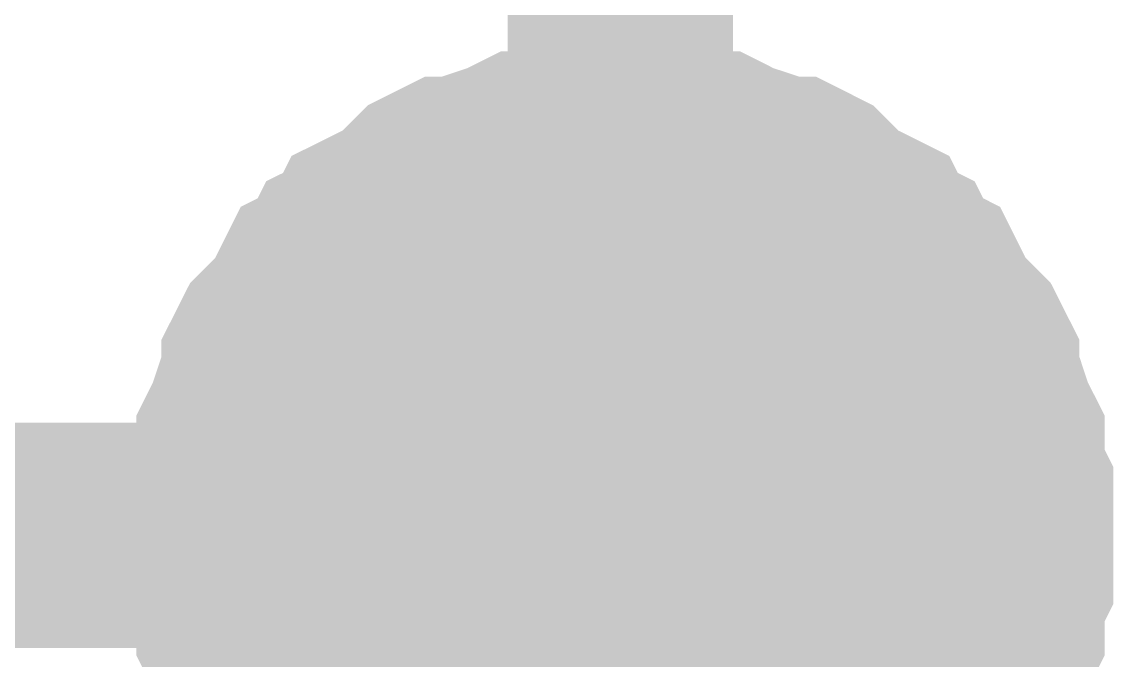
# Model space of a CAD drawing. Header units: inches. Extents: x 0 to 432, y 0 to 280.
# Drawn here: x 67.79 to 69.241, y 162.387 to 163.236 of the extents above; entities that cross this region are included whole.
import ezdxf

# ---------------------------------------------------------------- set-up
doc = ezdxf.new("R2010")
doc.units = ezdxf.units.IN
doc.layers.add('Sheet', color=255, linetype='Continuous')

msp = doc.modelspace()

# ---------------------------------------------------------------- linework, layer by layer
at = {"layer": 'Sheet'}
for points in [[(66.0481, 172.7159, 0.2997, 0.2997, 0), (68.5862, 172.7159, 0.2997, 0.2997, 0), (68.5862, 162.5529, 0.2997, 0.2997, 0)], [(68.0808, 162.5529, 0.2997, 0.2997, 0), (68.0808, 162.5753, 0.2997, 0.2997, 0), (68.0808, 162.609, 0.2997, 0.2997, 0), (68.0921, 162.6315, 0.2997, 0.2997, 0), (68.0921, 162.6539, 0.2997, 0.2997, 0), (68.0921, 162.6764, 0.2997, 0.2997, 0), (68.1033, 162.6988, 0.2997, 0.2997, 0), (68.1145, 162.7325, 0.2997, 0.2997, 0), (68.1257, 162.755, 0.2997, 0.2997, 0), (68.1257, 162.7775, 0.2997, 0.2997, 0), (68.137, 162.7999, 0.2997, 0.2997, 0), (68.1482, 162.8111, 0.2997, 0.2997, 0), (68.1707, 162.8336, 0.2997, 0.2997, 0), (68.1819, 162.8561, 0.2997, 0.2997, 0), (68.1931, 162.8785, 0.2997, 0.2997, 0), (68.2156, 162.8898, 0.2997, 0.2997, 0), (68.2268, 162.9122, 0.2997, 0.2997, 0), (68.2493, 162.9234, 0.2997, 0.2997, 0), (68.2605, 162.9459, 0.2997, 0.2997, 0), (68.283, 162.9571, 0.2997, 0.2997, 0), (68.3054, 162.9684, 0.2997, 0.2997, 0), (68.3279, 162.9908, 0.2997, 0.2997, 0), (68.3391, 163.002, 0.2997, 0.2997, 0), (68.3616, 163.0133, 0.2997, 0.2997, 0), (68.3841, 163.0133, 0.2997, 0.2997, 0), (68.4065, 163.0245, 0.2997, 0.2997, 0), (68.4402, 163.0357, 0.2997, 0.2997, 0), (68.4627, 163.047, 0.2997, 0.2997, 0), (68.4851, 163.047, 0.2997, 0.2997, 0), (68.5076, 163.047, 0.2997, 0.2997, 0), (68.5301, 163.0582, 0.2997, 0.2997, 0), (68.5637, 163.0582, 0.2997, 0.2997, 0), (68.5862, 163.0582, 0.2997, 0.2997, 0)], [(68.0808, 162.5529, 0.2997, 0.2997, 0), (68.0808, 162.5753, 0.2997, 0.2997, 0), (68.0808, 162.609, 0.2997, 0.2997, 0), (68.0921, 162.6315, 0.2997, 0.2997, 0), (68.0921, 162.6539, 0.2997, 0.2997, 0), (68.0921, 162.6764, 0.2997, 0.2997, 0), (68.1033, 162.6988, 0.2997, 0.2997, 0), (68.1145, 162.7325, 0.2997, 0.2997, 0), (68.1257, 162.755, 0.2997, 0.2997, 0), (68.1257, 162.7775, 0.2997, 0.2997, 0), (68.137, 162.7999, 0.2997, 0.2997, 0), (68.1482, 162.8111, 0.2997, 0.2997, 0), (68.1707, 162.8336, 0.2997, 0.2997, 0), (68.1819, 162.8561, 0.2997, 0.2997, 0), (68.1931, 162.8785, 0.2997, 0.2997, 0), (68.2156, 162.8898, 0.2997, 0.2997, 0), (68.2268, 162.9122, 0.2997, 0.2997, 0), (68.2493, 162.9234, 0.2997, 0.2997, 0), (68.2605, 162.9459, 0.2997, 0.2997, 0), (68.283, 162.9571, 0.2997, 0.2997, 0), (68.3054, 162.9684, 0.2997, 0.2997, 0), (68.3279, 162.9908, 0.2997, 0.2997, 0), (68.3391, 163.002, 0.2997, 0.2997, 0), (68.3616, 163.0133, 0.2997, 0.2997, 0), (68.3841, 163.0133, 0.2997, 0.2997, 0), (68.4065, 163.0245, 0.2997, 0.2997, 0), (68.4402, 163.0357, 0.2997, 0.2997, 0), (68.4627, 163.047, 0.2997, 0.2997, 0), (68.4851, 163.047, 0.2997, 0.2997, 0), (68.5076, 163.047, 0.2997, 0.2997, 0), (68.5301, 163.0582, 0.2997, 0.2997, 0), (68.5637, 163.0582, 0.2997, 0.2997, 0), (68.5862, 163.0582, 0.2997, 0.2997, 0)], [(68.0808, 162.5529, 0.2997, 0.2997, 0), (68.0808, 162.5753, 0.2997, 0.2997, 0), (68.0808, 162.609, 0.2997, 0.2997, 0), (68.0921, 162.6315, 0.2997, 0.2997, 0), (68.0921, 162.6539, 0.2997, 0.2997, 0), (68.0921, 162.6764, 0.2997, 0.2997, 0), (68.1033, 162.6988, 0.2997, 0.2997, 0), (68.1145, 162.7325, 0.2997, 0.2997, 0), (68.1257, 162.755, 0.2997, 0.2997, 0), (68.1257, 162.7775, 0.2997, 0.2997, 0), (68.137, 162.7999, 0.2997, 0.2997, 0), (68.1482, 162.8111, 0.2997, 0.2997, 0), (68.1707, 162.8336, 0.2997, 0.2997, 0), (68.1819, 162.8561, 0.2997, 0.2997, 0), (68.1931, 162.8785, 0.2997, 0.2997, 0), (68.2156, 162.8898, 0.2997, 0.2997, 0), (68.2268, 162.9122, 0.2997, 0.2997, 0), (68.2493, 162.9234, 0.2997, 0.2997, 0), (68.2605, 162.9459, 0.2997, 0.2997, 0), (68.283, 162.9571, 0.2997, 0.2997, 0), (68.3054, 162.9684, 0.2997, 0.2997, 0), (68.3279, 162.9908, 0.2997, 0.2997, 0), (68.3391, 163.002, 0.2997, 0.2997, 0), (68.3616, 163.0133, 0.2997, 0.2997, 0), (68.3841, 163.0133, 0.2997, 0.2997, 0), (68.4065, 163.0245, 0.2997, 0.2997, 0), (68.4402, 163.0357, 0.2997, 0.2997, 0), (68.4627, 163.047, 0.2997, 0.2997, 0), (68.4851, 163.047, 0.2997, 0.2997, 0), (68.5076, 163.047, 0.2997, 0.2997, 0), (68.5301, 163.0582, 0.2997, 0.2997, 0), (68.5637, 163.0582, 0.2997, 0.2997, 0), (68.5862, 163.0582, 0.2997, 0.2997, 0)], [(68.0808, 162.5529, 0.2997, 0.2997, 0), (68.0808, 162.5753, 0.2997, 0.2997, 0), (68.0808, 162.609, 0.2997, 0.2997, 0), (68.0921, 162.6315, 0.2997, 0.2997, 0), (68.0921, 162.6539, 0.2997, 0.2997, 0), (68.0921, 162.6764, 0.2997, 0.2997, 0), (68.1033, 162.6988, 0.2997, 0.2997, 0), (68.1145, 162.7325, 0.2997, 0.2997, 0), (68.1257, 162.755, 0.2997, 0.2997, 0), (68.1257, 162.7775, 0.2997, 0.2997, 0), (68.137, 162.7999, 0.2997, 0.2997, 0), (68.1482, 162.8111, 0.2997, 0.2997, 0), (68.1707, 162.8336, 0.2997, 0.2997, 0), (68.1819, 162.8561, 0.2997, 0.2997, 0), (68.1931, 162.8785, 0.2997, 0.2997, 0), (68.2156, 162.8898, 0.2997, 0.2997, 0), (68.2268, 162.9122, 0.2997, 0.2997, 0), (68.2493, 162.9234, 0.2997, 0.2997, 0), (68.2605, 162.9459, 0.2997, 0.2997, 0), (68.283, 162.9571, 0.2997, 0.2997, 0), (68.3054, 162.9684, 0.2997, 0.2997, 0), (68.3279, 162.9908, 0.2997, 0.2997, 0), (68.3391, 163.002, 0.2997, 0.2997, 0), (68.3616, 163.0133, 0.2997, 0.2997, 0), (68.3841, 163.0133, 0.2997, 0.2997, 0), (68.4065, 163.0245, 0.2997, 0.2997, 0), (68.4402, 163.0357, 0.2997, 0.2997, 0), (68.4627, 163.047, 0.2997, 0.2997, 0), (68.4851, 163.047, 0.2997, 0.2997, 0), (68.5076, 163.047, 0.2997, 0.2997, 0), (68.5301, 163.0582, 0.2997, 0.2997, 0), (68.5637, 163.0582, 0.2997, 0.2997, 0), (68.5862, 163.0582, 0.2997, 0.2997, 0)], [(68.5862, 163.0582, 0.2997, 0.2997, 0), (68.5862, 163.0582, 0.2997, 0.2997, 0)], [(68.5862, 163.0582, 0.2997, 0.2997, 0), (68.6087, 163.0582, 0.2997, 0.2997, 0), (68.6424, 163.0582, 0.2997, 0.2997, 0), (68.6648, 163.047, 0.2997, 0.2997, 0), (68.6873, 163.047, 0.2997, 0.2997, 0), (68.7097, 163.047, 0.2997, 0.2997, 0), (68.7322, 163.0357, 0.2997, 0.2997, 0), (68.7659, 163.0245, 0.2997, 0.2997, 0), (68.7884, 163.0133, 0.2997, 0.2997, 0), (68.8108, 163.0133, 0.2997, 0.2997, 0), (68.8333, 163.002, 0.2997, 0.2997, 0), (68.8445, 162.9908, 0.2997, 0.2997, 0), (68.867, 162.9684, 0.2997, 0.2997, 0), (68.8894, 162.9571, 0.2997, 0.2997, 0), (68.9119, 162.9459, 0.2997, 0.2997, 0), (68.9231, 162.9234, 0.2997, 0.2997, 0), (68.9456, 162.9122, 0.2997, 0.2997, 0), (68.9568, 162.8898, 0.2997, 0.2997, 0), (68.9793, 162.8785, 0.2997, 0.2997, 0), (68.9905, 162.8561, 0.2997, 0.2997, 0), (69.0017, 162.8336, 0.2997, 0.2997, 0), (69.0242, 162.8111, 0.2997, 0.2997, 0), (69.0354, 162.7999, 0.2997, 0.2997, 0), (69.0467, 162.7775, 0.2997, 0.2997, 0), (69.0467, 162.755, 0.2997, 0.2997, 0), (69.0579, 162.7325, 0.2997, 0.2997, 0), (69.0691, 162.6988, 0.2997, 0.2997, 0), (69.0804, 162.6764, 0.2997, 0.2997, 0), (69.0804, 162.6539, 0.2997, 0.2997, 0), (69.0804, 162.6315, 0.2997, 0.2997, 0), (69.0916, 162.609, 0.2997, 0.2997, 0), (69.0916, 162.5753, 0.2997, 0.2997, 0), (69.0916, 162.5529, 0.2997, 0.2997, 0)], [(68.5862, 163.0582, 0.2997, 0.2997, 0), (68.5862, 163.0582, 0.2997, 0.2997, 0)], [(68.5862, 163.0582, 0.2997, 0.2997, 0), (68.6087, 163.0582, 0.2997, 0.2997, 0), (68.6424, 163.0582, 0.2997, 0.2997, 0), (68.6648, 163.047, 0.2997, 0.2997, 0), (68.6873, 163.047, 0.2997, 0.2997, 0), (68.7097, 163.047, 0.2997, 0.2997, 0), (68.7322, 163.0357, 0.2997, 0.2997, 0), (68.7659, 163.0245, 0.2997, 0.2997, 0), (68.7884, 163.0133, 0.2997, 0.2997, 0), (68.8108, 163.0133, 0.2997, 0.2997, 0), (68.8333, 163.002, 0.2997, 0.2997, 0), (68.8445, 162.9908, 0.2997, 0.2997, 0), (68.867, 162.9684, 0.2997, 0.2997, 0), (68.8894, 162.9571, 0.2997, 0.2997, 0), (68.9119, 162.9459, 0.2997, 0.2997, 0), (68.9231, 162.9234, 0.2997, 0.2997, 0), (68.9456, 162.9122, 0.2997, 0.2997, 0), (68.9568, 162.8898, 0.2997, 0.2997, 0), (68.9793, 162.8785, 0.2997, 0.2997, 0), (68.9905, 162.8561, 0.2997, 0.2997, 0), (69.0017, 162.8336, 0.2997, 0.2997, 0), (69.0242, 162.8111, 0.2997, 0.2997, 0), (69.0354, 162.7999, 0.2997, 0.2997, 0), (69.0467, 162.7775, 0.2997, 0.2997, 0), (69.0467, 162.755, 0.2997, 0.2997, 0), (69.0579, 162.7325, 0.2997, 0.2997, 0), (69.0691, 162.6988, 0.2997, 0.2997, 0), (69.0804, 162.6764, 0.2997, 0.2997, 0), (69.0804, 162.6539, 0.2997, 0.2997, 0), (69.0804, 162.6315, 0.2997, 0.2997, 0), (69.0916, 162.609, 0.2997, 0.2997, 0), (69.0916, 162.5753, 0.2997, 0.2997, 0), (69.0916, 162.5529, 0.2997, 0.2997, 0)], [(68.5862, 163.0582, 0.2997, 0.2997, 0), (68.5862, 163.0582, 0.2997, 0.2997, 0)], [(68.5862, 163.0582, 0.2997, 0.2997, 0), (68.6087, 163.0582, 0.2997, 0.2997, 0), (68.6424, 163.0582, 0.2997, 0.2997, 0), (68.6648, 163.047, 0.2997, 0.2997, 0), (68.6873, 163.047, 0.2997, 0.2997, 0), (68.7097, 163.047, 0.2997, 0.2997, 0), (68.7322, 163.0357, 0.2997, 0.2997, 0), (68.7659, 163.0245, 0.2997, 0.2997, 0), (68.7884, 163.0133, 0.2997, 0.2997, 0), (68.8108, 163.0133, 0.2997, 0.2997, 0), (68.8333, 163.002, 0.2997, 0.2997, 0), (68.8445, 162.9908, 0.2997, 0.2997, 0), (68.867, 162.9684, 0.2997, 0.2997, 0), (68.8894, 162.9571, 0.2997, 0.2997, 0), (68.9119, 162.9459, 0.2997, 0.2997, 0), (68.9231, 162.9234, 0.2997, 0.2997, 0), (68.9456, 162.9122, 0.2997, 0.2997, 0), (68.9568, 162.8898, 0.2997, 0.2997, 0), (68.9793, 162.8785, 0.2997, 0.2997, 0), (68.9905, 162.8561, 0.2997, 0.2997, 0), (69.0017, 162.8336, 0.2997, 0.2997, 0), (69.0242, 162.8111, 0.2997, 0.2997, 0), (69.0354, 162.7999, 0.2997, 0.2997, 0), (69.0467, 162.7775, 0.2997, 0.2997, 0), (69.0467, 162.755, 0.2997, 0.2997, 0), (69.0579, 162.7325, 0.2997, 0.2997, 0), (69.0691, 162.6988, 0.2997, 0.2997, 0), (69.0804, 162.6764, 0.2997, 0.2997, 0), (69.0804, 162.6539, 0.2997, 0.2997, 0), (69.0804, 162.6315, 0.2997, 0.2997, 0), (69.0916, 162.609, 0.2997, 0.2997, 0), (69.0916, 162.5753, 0.2997, 0.2997, 0), (69.0916, 162.5529, 0.2997, 0.2997, 0)], [(68.5862, 163.0582, 0.2997, 0.2997, 0), (68.5862, 163.0582, 0.2997, 0.2997, 0)], [(68.5862, 163.0582, 0.2997, 0.2997, 0), (68.6087, 163.0582, 0.2997, 0.2997, 0), (68.6424, 163.0582, 0.2997, 0.2997, 0), (68.6648, 163.047, 0.2997, 0.2997, 0), (68.6873, 163.047, 0.2997, 0.2997, 0), (68.7097, 163.047, 0.2997, 0.2997, 0), (68.7322, 163.0357, 0.2997, 0.2997, 0), (68.7659, 163.0245, 0.2997, 0.2997, 0), (68.7884, 163.0133, 0.2997, 0.2997, 0), (68.8108, 163.0133, 0.2997, 0.2997, 0), (68.8333, 163.002, 0.2997, 0.2997, 0), (68.8445, 162.9908, 0.2997, 0.2997, 0), (68.867, 162.9684, 0.2997, 0.2997, 0), (68.8894, 162.9571, 0.2997, 0.2997, 0), (68.9119, 162.9459, 0.2997, 0.2997, 0), (68.9231, 162.9234, 0.2997, 0.2997, 0), (68.9456, 162.9122, 0.2997, 0.2997, 0), (68.9568, 162.8898, 0.2997, 0.2997, 0), (68.9793, 162.8785, 0.2997, 0.2997, 0), (68.9905, 162.8561, 0.2997, 0.2997, 0), (69.0017, 162.8336, 0.2997, 0.2997, 0), (69.0242, 162.8111, 0.2997, 0.2997, 0), (69.0354, 162.7999, 0.2997, 0.2997, 0), (69.0467, 162.7775, 0.2997, 0.2997, 0), (69.0467, 162.755, 0.2997, 0.2997, 0), (69.0579, 162.7325, 0.2997, 0.2997, 0), (69.0691, 162.6988, 0.2997, 0.2997, 0), (69.0804, 162.6764, 0.2997, 0.2997, 0), (69.0804, 162.6539, 0.2997, 0.2997, 0), (69.0804, 162.6315, 0.2997, 0.2997, 0), (69.0916, 162.609, 0.2997, 0.2997, 0), (69.0916, 162.5753, 0.2997, 0.2997, 0), (69.0916, 162.5529, 0.2997, 0.2997, 0)], [(68.0808, 162.5529, 0.0991, 0.0991, 0), (68.0808, 162.5753, 0.0991, 0.0991, 0), (68.0808, 162.609, 0.0991, 0.0991, 0), (68.0921, 162.6315, 0.0991, 0.0991, 0), (68.0921, 162.6539, 0.0991, 0.0991, 0), (68.0921, 162.6764, 0.0991, 0.0991, 0), (68.1033, 162.6988, 0.0991, 0.0991, 0), (68.1145, 162.7325, 0.0991, 0.0991, 0), (68.1257, 162.755, 0.0991, 0.0991, 0), (68.1257, 162.7775, 0.0991, 0.0991, 0), (68.137, 162.7999, 0.0991, 0.0991, 0), (68.1482, 162.8111, 0.0991, 0.0991, 0), (68.1707, 162.8336, 0.0991, 0.0991, 0), (68.1819, 162.8561, 0.0991, 0.0991, 0), (68.1931, 162.8785, 0.0991, 0.0991, 0), (68.2156, 162.8898, 0.0991, 0.0991, 0), (68.2268, 162.9122, 0.0991, 0.0991, 0), (68.2493, 162.9234, 0.0991, 0.0991, 0), (68.2605, 162.9459, 0.0991, 0.0991, 0), (68.283, 162.9571, 0.0991, 0.0991, 0), (68.3054, 162.9684, 0.0991, 0.0991, 0), (68.3279, 162.9908, 0.0991, 0.0991, 0), (68.3391, 163.002, 0.0991, 0.0991, 0), (68.3616, 163.0133, 0.0991, 0.0991, 0), (68.3841, 163.0133, 0.0991, 0.0991, 0), (68.4065, 163.0245, 0.0991, 0.0991, 0), (68.4402, 163.0357, 0.0991, 0.0991, 0), (68.4627, 163.047, 0.0991, 0.0991, 0), (68.4851, 163.047, 0.0991, 0.0991, 0), (68.5076, 163.047, 0.0991, 0.0991, 0), (68.5301, 163.0582, 0.0991, 0.0991, 0), (68.5637, 163.0582, 0.0991, 0.0991, 0), (68.5862, 163.0582, 0.0991, 0.0991, 0)], [(68.0808, 162.5529, 0.0991, 0.0991, 0), (68.0808, 162.5753, 0.0991, 0.0991, 0), (68.0808, 162.609, 0.0991, 0.0991, 0), (68.0921, 162.6315, 0.0991, 0.0991, 0), (68.0921, 162.6539, 0.0991, 0.0991, 0), (68.0921, 162.6764, 0.0991, 0.0991, 0), (68.1033, 162.6988, 0.0991, 0.0991, 0), (68.1145, 162.7325, 0.0991, 0.0991, 0), (68.1257, 162.755, 0.0991, 0.0991, 0), (68.1257, 162.7775, 0.0991, 0.0991, 0), (68.137, 162.7999, 0.0991, 0.0991, 0), (68.1482, 162.8111, 0.0991, 0.0991, 0), (68.1707, 162.8336, 0.0991, 0.0991, 0), (68.1819, 162.8561, 0.0991, 0.0991, 0), (68.1931, 162.8785, 0.0991, 0.0991, 0), (68.2156, 162.8898, 0.0991, 0.0991, 0), (68.2268, 162.9122, 0.0991, 0.0991, 0), (68.2493, 162.9234, 0.0991, 0.0991, 0), (68.2605, 162.9459, 0.0991, 0.0991, 0), (68.283, 162.9571, 0.0991, 0.0991, 0), (68.3054, 162.9684, 0.0991, 0.0991, 0), (68.3279, 162.9908, 0.0991, 0.0991, 0), (68.3391, 163.002, 0.0991, 0.0991, 0), (68.3616, 163.0133, 0.0991, 0.0991, 0), (68.3841, 163.0133, 0.0991, 0.0991, 0), (68.4065, 163.0245, 0.0991, 0.0991, 0), (68.4402, 163.0357, 0.0991, 0.0991, 0), (68.4627, 163.047, 0.0991, 0.0991, 0), (68.4851, 163.047, 0.0991, 0.0991, 0), (68.5076, 163.047, 0.0991, 0.0991, 0), (68.5301, 163.0582, 0.0991, 0.0991, 0), (68.5637, 163.0582, 0.0991, 0.0991, 0), (68.5862, 163.0582, 0.0991, 0.0991, 0)], [(68.0808, 162.5529, 0.0991, 0.0991, 0), (68.0808, 162.5753, 0.0991, 0.0991, 0), (68.0808, 162.609, 0.0991, 0.0991, 0), (68.0921, 162.6315, 0.0991, 0.0991, 0), (68.0921, 162.6539, 0.0991, 0.0991, 0), (68.0921, 162.6764, 0.0991, 0.0991, 0), (68.1033, 162.6988, 0.0991, 0.0991, 0), (68.1145, 162.7325, 0.0991, 0.0991, 0), (68.1257, 162.755, 0.0991, 0.0991, 0), (68.1257, 162.7775, 0.0991, 0.0991, 0), (68.137, 162.7999, 0.0991, 0.0991, 0), (68.1482, 162.8111, 0.0991, 0.0991, 0), (68.1707, 162.8336, 0.0991, 0.0991, 0), (68.1819, 162.8561, 0.0991, 0.0991, 0), (68.1931, 162.8785, 0.0991, 0.0991, 0), (68.2156, 162.8898, 0.0991, 0.0991, 0), (68.2268, 162.9122, 0.0991, 0.0991, 0), (68.2493, 162.9234, 0.0991, 0.0991, 0), (68.2605, 162.9459, 0.0991, 0.0991, 0), (68.283, 162.9571, 0.0991, 0.0991, 0), (68.3054, 162.9684, 0.0991, 0.0991, 0), (68.3279, 162.9908, 0.0991, 0.0991, 0), (68.3391, 163.002, 0.0991, 0.0991, 0), (68.3616, 163.0133, 0.0991, 0.0991, 0), (68.3841, 163.0133, 0.0991, 0.0991, 0), (68.4065, 163.0245, 0.0991, 0.0991, 0), (68.4402, 163.0357, 0.0991, 0.0991, 0), (68.4627, 163.047, 0.0991, 0.0991, 0), (68.4851, 163.047, 0.0991, 0.0991, 0), (68.5076, 163.047, 0.0991, 0.0991, 0), (68.5301, 163.0582, 0.0991, 0.0991, 0), (68.5637, 163.0582, 0.0991, 0.0991, 0), (68.5862, 163.0582, 0.0991, 0.0991, 0)], [(68.0808, 162.5529, 0.0991, 0.0991, 0), (68.0808, 162.5753, 0.0991, 0.0991, 0), (68.0808, 162.609, 0.0991, 0.0991, 0), (68.0921, 162.6315, 0.0991, 0.0991, 0), (68.0921, 162.6539, 0.0991, 0.0991, 0), (68.0921, 162.6764, 0.0991, 0.0991, 0), (68.1033, 162.6988, 0.0991, 0.0991, 0), (68.1145, 162.7325, 0.0991, 0.0991, 0), (68.1257, 162.755, 0.0991, 0.0991, 0), (68.1257, 162.7775, 0.0991, 0.0991, 0), (68.137, 162.7999, 0.0991, 0.0991, 0), (68.1482, 162.8111, 0.0991, 0.0991, 0), (68.1707, 162.8336, 0.0991, 0.0991, 0), (68.1819, 162.8561, 0.0991, 0.0991, 0), (68.1931, 162.8785, 0.0991, 0.0991, 0), (68.2156, 162.8898, 0.0991, 0.0991, 0), (68.2268, 162.9122, 0.0991, 0.0991, 0), (68.2493, 162.9234, 0.0991, 0.0991, 0), (68.2605, 162.9459, 0.0991, 0.0991, 0), (68.283, 162.9571, 0.0991, 0.0991, 0), (68.3054, 162.9684, 0.0991, 0.0991, 0), (68.3279, 162.9908, 0.0991, 0.0991, 0), (68.3391, 163.002, 0.0991, 0.0991, 0), (68.3616, 163.0133, 0.0991, 0.0991, 0), (68.3841, 163.0133, 0.0991, 0.0991, 0), (68.4065, 163.0245, 0.0991, 0.0991, 0), (68.4402, 163.0357, 0.0991, 0.0991, 0), (68.4627, 163.047, 0.0991, 0.0991, 0), (68.4851, 163.047, 0.0991, 0.0991, 0), (68.5076, 163.047, 0.0991, 0.0991, 0), (68.5301, 163.0582, 0.0991, 0.0991, 0), (68.5637, 163.0582, 0.0991, 0.0991, 0), (68.5862, 163.0582, 0.0991, 0.0991, 0)], [(68.5862, 163.0582, 0.0991, 0.0991, 0), (68.5862, 163.0582, 0.0991, 0.0991, 0)], [(68.5862, 163.0582, 0.0991, 0.0991, 0), (68.6087, 163.0582, 0.0991, 0.0991, 0), (68.6424, 163.0582, 0.0991, 0.0991, 0), (68.6648, 163.047, 0.0991, 0.0991, 0), (68.6873, 163.047, 0.0991, 0.0991, 0), (68.7097, 163.047, 0.0991, 0.0991, 0), (68.7322, 163.0357, 0.0991, 0.0991, 0), (68.7659, 163.0245, 0.0991, 0.0991, 0), (68.7884, 163.0133, 0.0991, 0.0991, 0), (68.8108, 163.0133, 0.0991, 0.0991, 0), (68.8333, 163.002, 0.0991, 0.0991, 0), (68.8445, 162.9908, 0.0991, 0.0991, 0), (68.867, 162.9684, 0.0991, 0.0991, 0), (68.8894, 162.9571, 0.0991, 0.0991, 0), (68.9119, 162.9459, 0.0991, 0.0991, 0), (68.9231, 162.9234, 0.0991, 0.0991, 0), (68.9456, 162.9122, 0.0991, 0.0991, 0), (68.9568, 162.8898, 0.0991, 0.0991, 0), (68.9793, 162.8785, 0.0991, 0.0991, 0), (68.9905, 162.8561, 0.0991, 0.0991, 0), (69.0017, 162.8336, 0.0991, 0.0991, 0), (69.0242, 162.8111, 0.0991, 0.0991, 0), (69.0354, 162.7999, 0.0991, 0.0991, 0), (69.0467, 162.7775, 0.0991, 0.0991, 0), (69.0467, 162.755, 0.0991, 0.0991, 0), (69.0579, 162.7325, 0.0991, 0.0991, 0), (69.0691, 162.6988, 0.0991, 0.0991, 0), (69.0804, 162.6764, 0.0991, 0.0991, 0), (69.0804, 162.6539, 0.0991, 0.0991, 0), (69.0804, 162.6315, 0.0991, 0.0991, 0), (69.0916, 162.609, 0.0991, 0.0991, 0), (69.0916, 162.5753, 0.0991, 0.0991, 0), (69.0916, 162.5529, 0.0991, 0.0991, 0)], [(68.5862, 163.0582, 0.0991, 0.0991, 0), (68.5862, 163.0582, 0.0991, 0.0991, 0)], [(68.5862, 163.0582, 0.0991, 0.0991, 0), (68.6087, 163.0582, 0.0991, 0.0991, 0), (68.6424, 163.0582, 0.0991, 0.0991, 0), (68.6648, 163.047, 0.0991, 0.0991, 0), (68.6873, 163.047, 0.0991, 0.0991, 0), (68.7097, 163.047, 0.0991, 0.0991, 0), (68.7322, 163.0357, 0.0991, 0.0991, 0), (68.7659, 163.0245, 0.0991, 0.0991, 0), (68.7884, 163.0133, 0.0991, 0.0991, 0), (68.8108, 163.0133, 0.0991, 0.0991, 0), (68.8333, 163.002, 0.0991, 0.0991, 0), (68.8445, 162.9908, 0.0991, 0.0991, 0), (68.867, 162.9684, 0.0991, 0.0991, 0), (68.8894, 162.9571, 0.0991, 0.0991, 0), (68.9119, 162.9459, 0.0991, 0.0991, 0), (68.9231, 162.9234, 0.0991, 0.0991, 0), (68.9456, 162.9122, 0.0991, 0.0991, 0), (68.9568, 162.8898, 0.0991, 0.0991, 0), (68.9793, 162.8785, 0.0991, 0.0991, 0), (68.9905, 162.8561, 0.0991, 0.0991, 0), (69.0017, 162.8336, 0.0991, 0.0991, 0), (69.0242, 162.8111, 0.0991, 0.0991, 0), (69.0354, 162.7999, 0.0991, 0.0991, 0), (69.0467, 162.7775, 0.0991, 0.0991, 0), (69.0467, 162.755, 0.0991, 0.0991, 0), (69.0579, 162.7325, 0.0991, 0.0991, 0), (69.0691, 162.6988, 0.0991, 0.0991, 0), (69.0804, 162.6764, 0.0991, 0.0991, 0), (69.0804, 162.6539, 0.0991, 0.0991, 0), (69.0804, 162.6315, 0.0991, 0.0991, 0), (69.0916, 162.609, 0.0991, 0.0991, 0), (69.0916, 162.5753, 0.0991, 0.0991, 0), (69.0916, 162.5529, 0.0991, 0.0991, 0)], [(68.5862, 163.0582, 0.0991, 0.0991, 0), (68.5862, 163.0582, 0.0991, 0.0991, 0)], [(68.5862, 163.0582, 0.0991, 0.0991, 0), (68.6087, 163.0582, 0.0991, 0.0991, 0), (68.6424, 163.0582, 0.0991, 0.0991, 0), (68.6648, 163.047, 0.0991, 0.0991, 0), (68.6873, 163.047, 0.0991, 0.0991, 0), (68.7097, 163.047, 0.0991, 0.0991, 0), (68.7322, 163.0357, 0.0991, 0.0991, 0), (68.7659, 163.0245, 0.0991, 0.0991, 0), (68.7884, 163.0133, 0.0991, 0.0991, 0), (68.8108, 163.0133, 0.0991, 0.0991, 0), (68.8333, 163.002, 0.0991, 0.0991, 0), (68.8445, 162.9908, 0.0991, 0.0991, 0), (68.867, 162.9684, 0.0991, 0.0991, 0), (68.8894, 162.9571, 0.0991, 0.0991, 0), (68.9119, 162.9459, 0.0991, 0.0991, 0), (68.9231, 162.9234, 0.0991, 0.0991, 0), (68.9456, 162.9122, 0.0991, 0.0991, 0), (68.9568, 162.8898, 0.0991, 0.0991, 0), (68.9793, 162.8785, 0.0991, 0.0991, 0), (68.9905, 162.8561, 0.0991, 0.0991, 0), (69.0017, 162.8336, 0.0991, 0.0991, 0), (69.0242, 162.8111, 0.0991, 0.0991, 0), (69.0354, 162.7999, 0.0991, 0.0991, 0), (69.0467, 162.7775, 0.0991, 0.0991, 0), (69.0467, 162.755, 0.0991, 0.0991, 0), (69.0579, 162.7325, 0.0991, 0.0991, 0), (69.0691, 162.6988, 0.0991, 0.0991, 0), (69.0804, 162.6764, 0.0991, 0.0991, 0), (69.0804, 162.6539, 0.0991, 0.0991, 0), (69.0804, 162.6315, 0.0991, 0.0991, 0), (69.0916, 162.609, 0.0991, 0.0991, 0), (69.0916, 162.5753, 0.0991, 0.0991, 0), (69.0916, 162.5529, 0.0991, 0.0991, 0)], [(68.5862, 163.0582, 0.0991, 0.0991, 0), (68.5862, 163.0582, 0.0991, 0.0991, 0)], [(68.5862, 163.0582, 0.0991, 0.0991, 0), (68.6087, 163.0582, 0.0991, 0.0991, 0), (68.6424, 163.0582, 0.0991, 0.0991, 0), (68.6648, 163.047, 0.0991, 0.0991, 0), (68.6873, 163.047, 0.0991, 0.0991, 0), (68.7097, 163.047, 0.0991, 0.0991, 0), (68.7322, 163.0357, 0.0991, 0.0991, 0), (68.7659, 163.0245, 0.0991, 0.0991, 0), (68.7884, 163.0133, 0.0991, 0.0991, 0), (68.8108, 163.0133, 0.0991, 0.0991, 0), (68.8333, 163.002, 0.0991, 0.0991, 0), (68.8445, 162.9908, 0.0991, 0.0991, 0), (68.867, 162.9684, 0.0991, 0.0991, 0), (68.8894, 162.9571, 0.0991, 0.0991, 0), (68.9119, 162.9459, 0.0991, 0.0991, 0), (68.9231, 162.9234, 0.0991, 0.0991, 0), (68.9456, 162.9122, 0.0991, 0.0991, 0), (68.9568, 162.8898, 0.0991, 0.0991, 0), (68.9793, 162.8785, 0.0991, 0.0991, 0), (68.9905, 162.8561, 0.0991, 0.0991, 0), (69.0017, 162.8336, 0.0991, 0.0991, 0), (69.0242, 162.8111, 0.0991, 0.0991, 0), (69.0354, 162.7999, 0.0991, 0.0991, 0), (69.0467, 162.7775, 0.0991, 0.0991, 0), (69.0467, 162.755, 0.0991, 0.0991, 0), (69.0579, 162.7325, 0.0991, 0.0991, 0), (69.0691, 162.6988, 0.0991, 0.0991, 0), (69.0804, 162.6764, 0.0991, 0.0991, 0), (69.0804, 162.6539, 0.0991, 0.0991, 0), (69.0804, 162.6315, 0.0991, 0.0991, 0), (69.0916, 162.609, 0.0991, 0.0991, 0), (69.0916, 162.5753, 0.0991, 0.0991, 0), (69.0916, 162.5529, 0.0991, 0.0991, 0)], [(63.5099, 162.5529, 0.2997, 0.2997, 0), (68.5862, 162.5529, 0.2997, 0.2997, 0), (68.5862, 157.4769, 0.2997, 0.2997, 0)], [(68.1931, 162.2272, 0.2997, 0.2997, 0), (68.1819, 162.2496, 0.2997, 0.2997, 0), (68.1707, 162.2721, 0.2997, 0.2997, 0), (68.1482, 162.2946, 0.2997, 0.2997, 0), (68.137, 162.3058, 0.2997, 0.2997, 0), (68.1257, 162.3283, 0.2997, 0.2997, 0), (68.1257, 162.3507, 0.2997, 0.2997, 0), (68.1145, 162.3732, 0.2997, 0.2997, 0), (68.1033, 162.4069, 0.2997, 0.2997, 0), (68.0921, 162.4293, 0.2997, 0.2997, 0), (68.0921, 162.4518, 0.2997, 0.2997, 0), (68.0921, 162.4742, 0.2997, 0.2997, 0), (68.0808, 162.4967, 0.2997, 0.2997, 0), (68.0808, 162.5304, 0.2997, 0.2997, 0), (68.0808, 162.5529, 0.2997, 0.2997, 0)], [(68.0808, 162.5529, 0.2997, 0.2997, 0), (68.0808, 162.5529, 0.2997, 0.2997, 0)], [(68.1931, 162.2272, 0.2997, 0.2997, 0), (68.1819, 162.2496, 0.2997, 0.2997, 0), (68.1707, 162.2721, 0.2997, 0.2997, 0), (68.1482, 162.2946, 0.2997, 0.2997, 0), (68.137, 162.3058, 0.2997, 0.2997, 0), (68.1257, 162.3283, 0.2997, 0.2997, 0), (68.1257, 162.3507, 0.2997, 0.2997, 0), (68.1145, 162.3732, 0.2997, 0.2997, 0), (68.1033, 162.4069, 0.2997, 0.2997, 0), (68.0921, 162.4293, 0.2997, 0.2997, 0), (68.0921, 162.4518, 0.2997, 0.2997, 0), (68.0921, 162.4742, 0.2997, 0.2997, 0), (68.0808, 162.4967, 0.2997, 0.2997, 0), (68.0808, 162.5304, 0.2997, 0.2997, 0), (68.0808, 162.5529, 0.2997, 0.2997, 0)], [(68.0808, 162.5529, 0.2997, 0.2997, 0), (68.0808, 162.5529, 0.2997, 0.2997, 0)], [(68.1931, 162.2272, 0.2997, 0.2997, 0), (68.1819, 162.2496, 0.2997, 0.2997, 0), (68.1707, 162.2721, 0.2997, 0.2997, 0), (68.1482, 162.2946, 0.2997, 0.2997, 0), (68.137, 162.3058, 0.2997, 0.2997, 0), (68.1257, 162.3283, 0.2997, 0.2997, 0), (68.1257, 162.3507, 0.2997, 0.2997, 0), (68.1145, 162.3732, 0.2997, 0.2997, 0), (68.1033, 162.4069, 0.2997, 0.2997, 0), (68.0921, 162.4293, 0.2997, 0.2997, 0), (68.0921, 162.4518, 0.2997, 0.2997, 0), (68.0921, 162.4742, 0.2997, 0.2997, 0), (68.0808, 162.4967, 0.2997, 0.2997, 0), (68.0808, 162.5304, 0.2997, 0.2997, 0), (68.0808, 162.5529, 0.2997, 0.2997, 0)], [(68.0808, 162.5529, 0.2997, 0.2997, 0), (68.0808, 162.5529, 0.2997, 0.2997, 0)], [(68.1931, 162.2272, 0.2997, 0.2997, 0), (68.1819, 162.2496, 0.2997, 0.2997, 0), (68.1707, 162.2721, 0.2997, 0.2997, 0), (68.1482, 162.2946, 0.2997, 0.2997, 0), (68.137, 162.3058, 0.2997, 0.2997, 0), (68.1257, 162.3283, 0.2997, 0.2997, 0), (68.1257, 162.3507, 0.2997, 0.2997, 0), (68.1145, 162.3732, 0.2997, 0.2997, 0), (68.1033, 162.4069, 0.2997, 0.2997, 0), (68.0921, 162.4293, 0.2997, 0.2997, 0), (68.0921, 162.4518, 0.2997, 0.2997, 0), (68.0921, 162.4742, 0.2997, 0.2997, 0), (68.0808, 162.4967, 0.2997, 0.2997, 0), (68.0808, 162.5304, 0.2997, 0.2997, 0), (68.0808, 162.5529, 0.2997, 0.2997, 0)], [(68.0808, 162.5529, 0.2997, 0.2997, 0), (68.0808, 162.5529, 0.2997, 0.2997, 0)], [(69.0916, 162.5529, 0.2997, 0.2997, 0), (69.0916, 162.5304, 0.2997, 0.2997, 0), (69.0916, 162.4967, 0.2997, 0.2997, 0), (69.0804, 162.4742, 0.2997, 0.2997, 0), (69.0804, 162.4518, 0.2997, 0.2997, 0), (69.0804, 162.4293, 0.2997, 0.2997, 0), (69.0691, 162.4069, 0.2997, 0.2997, 0), (69.0579, 162.3732, 0.2997, 0.2997, 0), (69.0467, 162.3507, 0.2997, 0.2997, 0), (69.0467, 162.3283, 0.2997, 0.2997, 0), (69.0354, 162.3058, 0.2997, 0.2997, 0), (69.0242, 162.2946, 0.2997, 0.2997, 0), (69.0017, 162.2721, 0.2997, 0.2997, 0), (68.9905, 162.2496, 0.2997, 0.2997, 0), (68.9793, 162.2272, 0.2997, 0.2997, 0)], [(69.0916, 162.5529, 0.2997, 0.2997, 0), (69.0916, 162.5304, 0.2997, 0.2997, 0), (69.0916, 162.4967, 0.2997, 0.2997, 0), (69.0804, 162.4742, 0.2997, 0.2997, 0), (69.0804, 162.4518, 0.2997, 0.2997, 0), (69.0804, 162.4293, 0.2997, 0.2997, 0), (69.0691, 162.4069, 0.2997, 0.2997, 0), (69.0579, 162.3732, 0.2997, 0.2997, 0), (69.0467, 162.3507, 0.2997, 0.2997, 0), (69.0467, 162.3283, 0.2997, 0.2997, 0), (69.0354, 162.3058, 0.2997, 0.2997, 0), (69.0242, 162.2946, 0.2997, 0.2997, 0), (69.0017, 162.2721, 0.2997, 0.2997, 0), (68.9905, 162.2496, 0.2997, 0.2997, 0), (68.9793, 162.2272, 0.2997, 0.2997, 0)], [(69.0916, 162.5529, 0.2997, 0.2997, 0), (69.0916, 162.5304, 0.2997, 0.2997, 0), (69.0916, 162.4967, 0.2997, 0.2997, 0), (69.0804, 162.4742, 0.2997, 0.2997, 0), (69.0804, 162.4518, 0.2997, 0.2997, 0), (69.0804, 162.4293, 0.2997, 0.2997, 0), (69.0691, 162.4069, 0.2997, 0.2997, 0), (69.0579, 162.3732, 0.2997, 0.2997, 0), (69.0467, 162.3507, 0.2997, 0.2997, 0), (69.0467, 162.3283, 0.2997, 0.2997, 0), (69.0354, 162.3058, 0.2997, 0.2997, 0), (69.0242, 162.2946, 0.2997, 0.2997, 0), (69.0017, 162.2721, 0.2997, 0.2997, 0), (68.9905, 162.2496, 0.2997, 0.2997, 0), (68.9793, 162.2272, 0.2997, 0.2997, 0)], [(69.0916, 162.5529, 0.2997, 0.2997, 0), (69.0916, 162.5304, 0.2997, 0.2997, 0), (69.0916, 162.4967, 0.2997, 0.2997, 0), (69.0804, 162.4742, 0.2997, 0.2997, 0), (69.0804, 162.4518, 0.2997, 0.2997, 0), (69.0804, 162.4293, 0.2997, 0.2997, 0), (69.0691, 162.4069, 0.2997, 0.2997, 0), (69.0579, 162.3732, 0.2997, 0.2997, 0), (69.0467, 162.3507, 0.2997, 0.2997, 0), (69.0467, 162.3283, 0.2997, 0.2997, 0), (69.0354, 162.3058, 0.2997, 0.2997, 0), (69.0242, 162.2946, 0.2997, 0.2997, 0), (69.0017, 162.2721, 0.2997, 0.2997, 0), (68.9905, 162.2496, 0.2997, 0.2997, 0), (68.9793, 162.2272, 0.2997, 0.2997, 0)], [(69.0916, 162.5529, 0.2997, 0.2997, 0), (69.0916, 162.5529, 0.2997, 0.2997, 0), (69.0916, 162.5529, 0.2997, 0.2997, 0), (69.0916, 162.5529, 0.2997, 0.2997, 0), (69.0916, 162.5529, 0.2997, 0.2997, 0), (69.0916, 162.5529, 0.2997, 0.2997, 0), (69.0916, 162.5529, 0.2997, 0.2997, 0), (69.0916, 162.5529, 0.2997, 0.2997, 0), (69.0916, 162.5529, 0.2997, 0.2997, 0), (69.0916, 162.5529, 0.2997, 0.2997, 0), (69.0916, 162.5529, 0.2997, 0.2997, 0), (69.0916, 162.5529, 0.2997, 0.2997, 0), (69.0916, 162.5529, 0.2997, 0.2997, 0), (69.0916, 162.5529, 0.2997, 0.2997, 0), (69.0916, 162.5529, 0.2997, 0.2997, 0), (69.0916, 162.5529, 0.2997, 0.2997, 0), (69.0916, 162.5529, 0.2997, 0.2997, 0), (69.0916, 162.5529, 0.2997, 0.2997, 0), (69.0916, 162.5529, 0.2997, 0.2997, 0), (69.0916, 162.5529, 0.2997, 0.2997, 0), (69.0916, 162.5529, 0.2997, 0.2997, 0), (69.0916, 162.5529, 0.2997, 0.2997, 0), (69.0916, 162.5529, 0.2997, 0.2997, 0), (69.0916, 162.5529, 0.2997, 0.2997, 0), (69.0916, 162.5529, 0.2997, 0.2997, 0), (69.0916, 162.5529, 0.2997, 0.2997, 0), (69.0916, 162.5529, 0.2997, 0.2997, 0), (69.0916, 162.5529, 0.2997, 0.2997, 0), (69.0916, 162.5529, 0.2997, 0.2997, 0), (69.0916, 162.5529, 0.2997, 0.2997, 0), (69.0916, 162.5529, 0.2997, 0.2997, 0), (69.0916, 162.5529, 0.2997, 0.2997, 0), (69.0916, 162.5529, 0.2997, 0.2997, 0)], [(69.0916, 162.5529, 0.2997, 0.2997, 0), (69.0916, 162.5529, 0.2997, 0.2997, 0)], [(69.0916, 162.5529, 0.2997, 0.2997, 0), (69.0916, 162.5529, 0.2997, 0.2997, 0), (69.0916, 162.5529, 0.2997, 0.2997, 0), (69.0916, 162.5529, 0.2997, 0.2997, 0), (69.0916, 162.5529, 0.2997, 0.2997, 0), (69.0916, 162.5529, 0.2997, 0.2997, 0), (69.0916, 162.5529, 0.2997, 0.2997, 0), (69.0916, 162.5529, 0.2997, 0.2997, 0), (69.0916, 162.5529, 0.2997, 0.2997, 0), (69.0916, 162.5529, 0.2997, 0.2997, 0), (69.0916, 162.5529, 0.2997, 0.2997, 0), (69.0916, 162.5529, 0.2997, 0.2997, 0), (69.0916, 162.5529, 0.2997, 0.2997, 0), (69.0916, 162.5529, 0.2997, 0.2997, 0), (69.0916, 162.5529, 0.2997, 0.2997, 0), (69.0916, 162.5529, 0.2997, 0.2997, 0), (69.0916, 162.5529, 0.2997, 0.2997, 0), (69.0916, 162.5529, 0.2997, 0.2997, 0), (69.0916, 162.5529, 0.2997, 0.2997, 0), (69.0916, 162.5529, 0.2997, 0.2997, 0), (69.0916, 162.5529, 0.2997, 0.2997, 0), (69.0916, 162.5529, 0.2997, 0.2997, 0), (69.0916, 162.5529, 0.2997, 0.2997, 0), (69.0916, 162.5529, 0.2997, 0.2997, 0), (69.0916, 162.5529, 0.2997, 0.2997, 0), (69.0916, 162.5529, 0.2997, 0.2997, 0), (69.0916, 162.5529, 0.2997, 0.2997, 0), (69.0916, 162.5529, 0.2997, 0.2997, 0), (69.0916, 162.5529, 0.2997, 0.2997, 0), (69.0916, 162.5529, 0.2997, 0.2997, 0), (69.0916, 162.5529, 0.2997, 0.2997, 0), (69.0916, 162.5529, 0.2997, 0.2997, 0), (69.0916, 162.5529, 0.2997, 0.2997, 0)], [(69.0916, 162.5529, 0.2997, 0.2997, 0), (69.0916, 162.5529, 0.2997, 0.2997, 0)], [(69.0916, 162.5529, 0.2997, 0.2997, 0), (69.0916, 162.5529, 0.2997, 0.2997, 0), (69.0916, 162.5529, 0.2997, 0.2997, 0), (69.0916, 162.5529, 0.2997, 0.2997, 0), (69.0916, 162.5529, 0.2997, 0.2997, 0), (69.0916, 162.5529, 0.2997, 0.2997, 0), (69.0916, 162.5529, 0.2997, 0.2997, 0), (69.0916, 162.5529, 0.2997, 0.2997, 0), (69.0916, 162.5529, 0.2997, 0.2997, 0), (69.0916, 162.5529, 0.2997, 0.2997, 0), (69.0916, 162.5529, 0.2997, 0.2997, 0), (69.0916, 162.5529, 0.2997, 0.2997, 0), (69.0916, 162.5529, 0.2997, 0.2997, 0), (69.0916, 162.5529, 0.2997, 0.2997, 0), (69.0916, 162.5529, 0.2997, 0.2997, 0), (69.0916, 162.5529, 0.2997, 0.2997, 0), (69.0916, 162.5529, 0.2997, 0.2997, 0), (69.0916, 162.5529, 0.2997, 0.2997, 0), (69.0916, 162.5529, 0.2997, 0.2997, 0), (69.0916, 162.5529, 0.2997, 0.2997, 0), (69.0916, 162.5529, 0.2997, 0.2997, 0), (69.0916, 162.5529, 0.2997, 0.2997, 0), (69.0916, 162.5529, 0.2997, 0.2997, 0), (69.0916, 162.5529, 0.2997, 0.2997, 0), (69.0916, 162.5529, 0.2997, 0.2997, 0), (69.0916, 162.5529, 0.2997, 0.2997, 0), (69.0916, 162.5529, 0.2997, 0.2997, 0), (69.0916, 162.5529, 0.2997, 0.2997, 0), (69.0916, 162.5529, 0.2997, 0.2997, 0), (69.0916, 162.5529, 0.2997, 0.2997, 0), (69.0916, 162.5529, 0.2997, 0.2997, 0), (69.0916, 162.5529, 0.2997, 0.2997, 0), (69.0916, 162.5529, 0.2997, 0.2997, 0)], [(69.0916, 162.5529, 0.2997, 0.2997, 0), (69.0916, 162.5529, 0.2997, 0.2997, 0)], [(69.0916, 162.5529, 0.2997, 0.2997, 0), (69.0916, 162.5529, 0.2997, 0.2997, 0), (69.0916, 162.5529, 0.2997, 0.2997, 0), (69.0916, 162.5529, 0.2997, 0.2997, 0), (69.0916, 162.5529, 0.2997, 0.2997, 0), (69.0916, 162.5529, 0.2997, 0.2997, 0), (69.0916, 162.5529, 0.2997, 0.2997, 0), (69.0916, 162.5529, 0.2997, 0.2997, 0), (69.0916, 162.5529, 0.2997, 0.2997, 0), (69.0916, 162.5529, 0.2997, 0.2997, 0), (69.0916, 162.5529, 0.2997, 0.2997, 0), (69.0916, 162.5529, 0.2997, 0.2997, 0), (69.0916, 162.5529, 0.2997, 0.2997, 0), (69.0916, 162.5529, 0.2997, 0.2997, 0), (69.0916, 162.5529, 0.2997, 0.2997, 0), (69.0916, 162.5529, 0.2997, 0.2997, 0), (69.0916, 162.5529, 0.2997, 0.2997, 0), (69.0916, 162.5529, 0.2997, 0.2997, 0), (69.0916, 162.5529, 0.2997, 0.2997, 0), (69.0916, 162.5529, 0.2997, 0.2997, 0), (69.0916, 162.5529, 0.2997, 0.2997, 0), (69.0916, 162.5529, 0.2997, 0.2997, 0), (69.0916, 162.5529, 0.2997, 0.2997, 0), (69.0916, 162.5529, 0.2997, 0.2997, 0), (69.0916, 162.5529, 0.2997, 0.2997, 0), (69.0916, 162.5529, 0.2997, 0.2997, 0), (69.0916, 162.5529, 0.2997, 0.2997, 0), (69.0916, 162.5529, 0.2997, 0.2997, 0), (69.0916, 162.5529, 0.2997, 0.2997, 0), (69.0916, 162.5529, 0.2997, 0.2997, 0), (69.0916, 162.5529, 0.2997, 0.2997, 0), (69.0916, 162.5529, 0.2997, 0.2997, 0), (69.0916, 162.5529, 0.2997, 0.2997, 0)], [(69.0916, 162.5529, 0.2997, 0.2997, 0), (69.0916, 162.5529, 0.2997, 0.2997, 0)], [(68.1257, 162.3283, 0.0991, 0.0991, 0), (68.1257, 162.3507, 0.0991, 0.0991, 0), (68.1145, 162.3732, 0.0991, 0.0991, 0), (68.1033, 162.4069, 0.0991, 0.0991, 0), (68.0921, 162.4293, 0.0991, 0.0991, 0), (68.0921, 162.4518, 0.0991, 0.0991, 0), (68.0921, 162.4742, 0.0991, 0.0991, 0), (68.0808, 162.4967, 0.0991, 0.0991, 0), (68.0808, 162.5304, 0.0991, 0.0991, 0), (68.0808, 162.5529, 0.0991, 0.0991, 0)], [(68.0808, 162.5529, 0.0991, 0.0991, 0), (68.0808, 162.5529, 0.0991, 0.0991, 0)], [(68.1257, 162.3283, 0.0991, 0.0991, 0), (68.1257, 162.3507, 0.0991, 0.0991, 0), (68.1145, 162.3732, 0.0991, 0.0991, 0), (68.1033, 162.4069, 0.0991, 0.0991, 0), (68.0921, 162.4293, 0.0991, 0.0991, 0), (68.0921, 162.4518, 0.0991, 0.0991, 0), (68.0921, 162.4742, 0.0991, 0.0991, 0), (68.0808, 162.4967, 0.0991, 0.0991, 0), (68.0808, 162.5304, 0.0991, 0.0991, 0), (68.0808, 162.5529, 0.0991, 0.0991, 0)], [(68.0808, 162.5529, 0.0991, 0.0991, 0), (68.0808, 162.5529, 0.0991, 0.0991, 0)], [(68.1257, 162.3283, 0.0991, 0.0991, 0), (68.1257, 162.3507, 0.0991, 0.0991, 0), (68.1145, 162.3732, 0.0991, 0.0991, 0), (68.1033, 162.4069, 0.0991, 0.0991, 0), (68.0921, 162.4293, 0.0991, 0.0991, 0), (68.0921, 162.4518, 0.0991, 0.0991, 0), (68.0921, 162.4742, 0.0991, 0.0991, 0), (68.0808, 162.4967, 0.0991, 0.0991, 0), (68.0808, 162.5304, 0.0991, 0.0991, 0), (68.0808, 162.5529, 0.0991, 0.0991, 0)], [(68.0808, 162.5529, 0.0991, 0.0991, 0), (68.0808, 162.5529, 0.0991, 0.0991, 0)], [(68.1257, 162.3283, 0.0991, 0.0991, 0), (68.1257, 162.3507, 0.0991, 0.0991, 0), (68.1145, 162.3732, 0.0991, 0.0991, 0), (68.1033, 162.4069, 0.0991, 0.0991, 0), (68.0921, 162.4293, 0.0991, 0.0991, 0), (68.0921, 162.4518, 0.0991, 0.0991, 0), (68.0921, 162.4742, 0.0991, 0.0991, 0), (68.0808, 162.4967, 0.0991, 0.0991, 0), (68.0808, 162.5304, 0.0991, 0.0991, 0), (68.0808, 162.5529, 0.0991, 0.0991, 0)], [(68.0808, 162.5529, 0.0991, 0.0991, 0), (68.0808, 162.5529, 0.0991, 0.0991, 0)], [(69.0916, 162.5529, 0.0991, 0.0991, 0), (69.0916, 162.5304, 0.0991, 0.0991, 0), (69.0916, 162.4967, 0.0991, 0.0991, 0), (69.0804, 162.4742, 0.0991, 0.0991, 0), (69.0804, 162.4518, 0.0991, 0.0991, 0), (69.0804, 162.4293, 0.0991, 0.0991, 0), (69.0691, 162.4069, 0.0991, 0.0991, 0), (69.0579, 162.3732, 0.0991, 0.0991, 0), (69.0467, 162.3507, 0.0991, 0.0991, 0), (69.0467, 162.3283, 0.0991, 0.0991, 0)], [(69.0916, 162.5529, 0.0991, 0.0991, 0), (69.0916, 162.5304, 0.0991, 0.0991, 0), (69.0916, 162.4967, 0.0991, 0.0991, 0), (69.0804, 162.4742, 0.0991, 0.0991, 0), (69.0804, 162.4518, 0.0991, 0.0991, 0), (69.0804, 162.4293, 0.0991, 0.0991, 0), (69.0691, 162.4069, 0.0991, 0.0991, 0), (69.0579, 162.3732, 0.0991, 0.0991, 0), (69.0467, 162.3507, 0.0991, 0.0991, 0), (69.0467, 162.3283, 0.0991, 0.0991, 0)], [(69.0916, 162.5529, 0.0991, 0.0991, 0), (69.0916, 162.5304, 0.0991, 0.0991, 0), (69.0916, 162.4967, 0.0991, 0.0991, 0), (69.0804, 162.4742, 0.0991, 0.0991, 0), (69.0804, 162.4518, 0.0991, 0.0991, 0), (69.0804, 162.4293, 0.0991, 0.0991, 0), (69.0691, 162.4069, 0.0991, 0.0991, 0), (69.0579, 162.3732, 0.0991, 0.0991, 0), (69.0467, 162.3507, 0.0991, 0.0991, 0), (69.0467, 162.3283, 0.0991, 0.0991, 0)], [(69.0916, 162.5529, 0.0991, 0.0991, 0), (69.0916, 162.5304, 0.0991, 0.0991, 0), (69.0916, 162.4967, 0.0991, 0.0991, 0), (69.0804, 162.4742, 0.0991, 0.0991, 0), (69.0804, 162.4518, 0.0991, 0.0991, 0), (69.0804, 162.4293, 0.0991, 0.0991, 0), (69.0691, 162.4069, 0.0991, 0.0991, 0), (69.0579, 162.3732, 0.0991, 0.0991, 0), (69.0467, 162.3507, 0.0991, 0.0991, 0), (69.0467, 162.3283, 0.0991, 0.0991, 0)], [(69.0916, 162.5529, 0.0991, 0.0991, 0), (69.0916, 162.5529, 0.0991, 0.0991, 0), (69.0916, 162.5529, 0.0991, 0.0991, 0), (69.0916, 162.5529, 0.0991, 0.0991, 0), (69.0916, 162.5529, 0.0991, 0.0991, 0), (69.0916, 162.5529, 0.0991, 0.0991, 0), (69.0916, 162.5529, 0.0991, 0.0991, 0), (69.0916, 162.5529, 0.0991, 0.0991, 0), (69.0916, 162.5529, 0.0991, 0.0991, 0), (69.0916, 162.5529, 0.0991, 0.0991, 0), (69.0916, 162.5529, 0.0991, 0.0991, 0), (69.0916, 162.5529, 0.0991, 0.0991, 0), (69.0916, 162.5529, 0.0991, 0.0991, 0), (69.0916, 162.5529, 0.0991, 0.0991, 0), (69.0916, 162.5529, 0.0991, 0.0991, 0), (69.0916, 162.5529, 0.0991, 0.0991, 0), (69.0916, 162.5529, 0.0991, 0.0991, 0), (69.0916, 162.5529, 0.0991, 0.0991, 0), (69.0916, 162.5529, 0.0991, 0.0991, 0), (69.0916, 162.5529, 0.0991, 0.0991, 0), (69.0916, 162.5529, 0.0991, 0.0991, 0), (69.0916, 162.5529, 0.0991, 0.0991, 0), (69.0916, 162.5529, 0.0991, 0.0991, 0), (69.0916, 162.5529, 0.0991, 0.0991, 0), (69.0916, 162.5529, 0.0991, 0.0991, 0), (69.0916, 162.5529, 0.0991, 0.0991, 0), (69.0916, 162.5529, 0.0991, 0.0991, 0), (69.0916, 162.5529, 0.0991, 0.0991, 0), (69.0916, 162.5529, 0.0991, 0.0991, 0), (69.0916, 162.5529, 0.0991, 0.0991, 0), (69.0916, 162.5529, 0.0991, 0.0991, 0), (69.0916, 162.5529, 0.0991, 0.0991, 0), (69.0916, 162.5529, 0.0991, 0.0991, 0)], [(69.0916, 162.5529, 0.0991, 0.0991, 0), (69.0916, 162.5529, 0.0991, 0.0991, 0)], [(69.0916, 162.5529, 0.0991, 0.0991, 0), (69.0916, 162.5529, 0.0991, 0.0991, 0), (69.0916, 162.5529, 0.0991, 0.0991, 0), (69.0916, 162.5529, 0.0991, 0.0991, 0), (69.0916, 162.5529, 0.0991, 0.0991, 0), (69.0916, 162.5529, 0.0991, 0.0991, 0), (69.0916, 162.5529, 0.0991, 0.0991, 0), (69.0916, 162.5529, 0.0991, 0.0991, 0), (69.0916, 162.5529, 0.0991, 0.0991, 0), (69.0916, 162.5529, 0.0991, 0.0991, 0), (69.0916, 162.5529, 0.0991, 0.0991, 0), (69.0916, 162.5529, 0.0991, 0.0991, 0), (69.0916, 162.5529, 0.0991, 0.0991, 0), (69.0916, 162.5529, 0.0991, 0.0991, 0), (69.0916, 162.5529, 0.0991, 0.0991, 0), (69.0916, 162.5529, 0.0991, 0.0991, 0), (69.0916, 162.5529, 0.0991, 0.0991, 0), (69.0916, 162.5529, 0.0991, 0.0991, 0), (69.0916, 162.5529, 0.0991, 0.0991, 0), (69.0916, 162.5529, 0.0991, 0.0991, 0), (69.0916, 162.5529, 0.0991, 0.0991, 0), (69.0916, 162.5529, 0.0991, 0.0991, 0), (69.0916, 162.5529, 0.0991, 0.0991, 0), (69.0916, 162.5529, 0.0991, 0.0991, 0), (69.0916, 162.5529, 0.0991, 0.0991, 0), (69.0916, 162.5529, 0.0991, 0.0991, 0), (69.0916, 162.5529, 0.0991, 0.0991, 0), (69.0916, 162.5529, 0.0991, 0.0991, 0), (69.0916, 162.5529, 0.0991, 0.0991, 0), (69.0916, 162.5529, 0.0991, 0.0991, 0), (69.0916, 162.5529, 0.0991, 0.0991, 0), (69.0916, 162.5529, 0.0991, 0.0991, 0), (69.0916, 162.5529, 0.0991, 0.0991, 0)], [(69.0916, 162.5529, 0.0991, 0.0991, 0), (69.0916, 162.5529, 0.0991, 0.0991, 0)], [(69.0916, 162.5529, 0.0991, 0.0991, 0), (69.0916, 162.5529, 0.0991, 0.0991, 0), (69.0916, 162.5529, 0.0991, 0.0991, 0), (69.0916, 162.5529, 0.0991, 0.0991, 0), (69.0916, 162.5529, 0.0991, 0.0991, 0), (69.0916, 162.5529, 0.0991, 0.0991, 0), (69.0916, 162.5529, 0.0991, 0.0991, 0), (69.0916, 162.5529, 0.0991, 0.0991, 0), (69.0916, 162.5529, 0.0991, 0.0991, 0), (69.0916, 162.5529, 0.0991, 0.0991, 0), (69.0916, 162.5529, 0.0991, 0.0991, 0), (69.0916, 162.5529, 0.0991, 0.0991, 0), (69.0916, 162.5529, 0.0991, 0.0991, 0), (69.0916, 162.5529, 0.0991, 0.0991, 0), (69.0916, 162.5529, 0.0991, 0.0991, 0), (69.0916, 162.5529, 0.0991, 0.0991, 0), (69.0916, 162.5529, 0.0991, 0.0991, 0), (69.0916, 162.5529, 0.0991, 0.0991, 0), (69.0916, 162.5529, 0.0991, 0.0991, 0), (69.0916, 162.5529, 0.0991, 0.0991, 0), (69.0916, 162.5529, 0.0991, 0.0991, 0), (69.0916, 162.5529, 0.0991, 0.0991, 0), (69.0916, 162.5529, 0.0991, 0.0991, 0), (69.0916, 162.5529, 0.0991, 0.0991, 0), (69.0916, 162.5529, 0.0991, 0.0991, 0), (69.0916, 162.5529, 0.0991, 0.0991, 0), (69.0916, 162.5529, 0.0991, 0.0991, 0), (69.0916, 162.5529, 0.0991, 0.0991, 0), (69.0916, 162.5529, 0.0991, 0.0991, 0), (69.0916, 162.5529, 0.0991, 0.0991, 0), (69.0916, 162.5529, 0.0991, 0.0991, 0), (69.0916, 162.5529, 0.0991, 0.0991, 0), (69.0916, 162.5529, 0.0991, 0.0991, 0)], [(69.0916, 162.5529, 0.0991, 0.0991, 0), (69.0916, 162.5529, 0.0991, 0.0991, 0)], [(69.0916, 162.5529, 0.0991, 0.0991, 0), (69.0916, 162.5529, 0.0991, 0.0991, 0), (69.0916, 162.5529, 0.0991, 0.0991, 0), (69.0916, 162.5529, 0.0991, 0.0991, 0), (69.0916, 162.5529, 0.0991, 0.0991, 0), (69.0916, 162.5529, 0.0991, 0.0991, 0), (69.0916, 162.5529, 0.0991, 0.0991, 0), (69.0916, 162.5529, 0.0991, 0.0991, 0), (69.0916, 162.5529, 0.0991, 0.0991, 0), (69.0916, 162.5529, 0.0991, 0.0991, 0), (69.0916, 162.5529, 0.0991, 0.0991, 0), (69.0916, 162.5529, 0.0991, 0.0991, 0), (69.0916, 162.5529, 0.0991, 0.0991, 0), (69.0916, 162.5529, 0.0991, 0.0991, 0), (69.0916, 162.5529, 0.0991, 0.0991, 0), (69.0916, 162.5529, 0.0991, 0.0991, 0), (69.0916, 162.5529, 0.0991, 0.0991, 0), (69.0916, 162.5529, 0.0991, 0.0991, 0), (69.0916, 162.5529, 0.0991, 0.0991, 0), (69.0916, 162.5529, 0.0991, 0.0991, 0), (69.0916, 162.5529, 0.0991, 0.0991, 0), (69.0916, 162.5529, 0.0991, 0.0991, 0), (69.0916, 162.5529, 0.0991, 0.0991, 0), (69.0916, 162.5529, 0.0991, 0.0991, 0), (69.0916, 162.5529, 0.0991, 0.0991, 0), (69.0916, 162.5529, 0.0991, 0.0991, 0), (69.0916, 162.5529, 0.0991, 0.0991, 0), (69.0916, 162.5529, 0.0991, 0.0991, 0), (69.0916, 162.5529, 0.0991, 0.0991, 0), (69.0916, 162.5529, 0.0991, 0.0991, 0), (69.0916, 162.5529, 0.0991, 0.0991, 0), (69.0916, 162.5529, 0.0991, 0.0991, 0), (69.0916, 162.5529, 0.0991, 0.0991, 0)], [(69.0916, 162.5529, 0.0991, 0.0991, 0), (69.0916, 162.5529, 0.0991, 0.0991, 0)]]:
    msp.add_lwpolyline(points, format="xyseb", dxfattribs=at)
msp.add_lwpolyline([(68.326, 162.56, 0.508, 0.508, 1), (68.834, 162.56, 0.508, 0.508, 1)], format="xyseb", close=True, dxfattribs=at)

doc.saveas('drawing.dxf')
